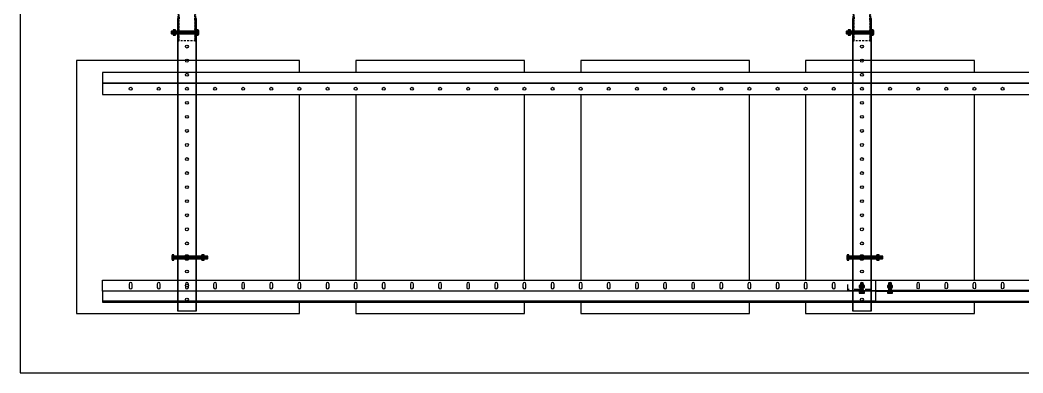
# Model space of a CAD drawing. Header units: millimetres. Extents: x -962357 to -591296, y -223672 to 59420.
# Drawn here: x -745927 to -744144, y -175224 to -174597 of the extents above; entities that cross this region are included whole.
import ezdxf

# ---------------------------------------------------------------- set-up
doc = ezdxf.new("R2010")
doc.units = ezdxf.units.MM
doc.linetypes.add('TA_HL_000.90000', pattern=[5.85, 3.195, -2.655])
doc.linetypes.add('TA_HL_003.00000', pattern=[19.5, 10.65, -8.85])
for name, color, linetype in [('000 - H A T C H', 8, 'Continuous'), ('000 - WIPEOUT', 250, 'Continuous'), ('001 - ASCESSORIES', 251, 'Continuous'), ('A11_ALU.SOLID SHEET', 2, 'Continuous')]:
    doc.layers.add(name, color=color, linetype=linetype)
pattern_1 = [(110, (-0.5, 0), (-0.939693, -0.34202), []), (110, (-0.2012, 0.6409), (-0.939693, -0.34202), [1.25, -0.25, 0, -0.25])]
pattern_2 = [(135, (45431.8018, -77824.1695), (-1.325825215, -1.325825215), []), (135, (45431.8018, -77823.2856), (-1.325825215, -1.325825215), [])]

# ---------------------------------------------------------------- blocks, each defined once
blk = doc.blocks.new('*U4864')
at = {"color": 3}
for points in [[(-225, 8950), (225, 8950), (225, 8650), (-225, 8650)], [(-225, 8550), (225, 8550), (225, 8250), (-225, 8250)], [(-225, 8150), (225, 8150), (225, 7850), (-225, 7850)]]:
    blk.add_wipeout(points, dxfattribs=at).dxf.layer = '000 - WIPEOUT'
at = {"layer": 'A11_ALU.SOLID SHEET', "color": 0, "linetype": 'ByBlock'}
for points in [[(-225, 8650), (225, 8650), (225, 8950), (-225, 8950)], [(-225, 8250), (225, 8250), (225, 8550), (-225, 8550)], [(-225, 7850), (225, 7850), (225, 8150), (-225, 8150)]]:
    blk.add_lwpolyline(points, close=True, dxfattribs=at)
blk = doc.blocks.new('*U4865')
at = {"layer": 'Defpoints'}
blk.add_point((0, 0), dxfattribs=at)
blk.add_wipeout([(225, 250), (225, 646.5), (-225, 646.5), (-225, 250)]).dxf.layer = '000 - WIPEOUT'
at = {"layer": 'A11_ALU.SOLID SHEET', "color": 0}
blk.add_lwpolyline([(225, 250), (225, 646.5), (-225, 646.5), (-225, 250)], close=True, dxfattribs=at)
at = {"layer": 'Defpoints'}
blk.add_point((0, 400), dxfattribs=at)
blk = doc.blocks.new('*U4922')
at = {"linetype": 'ByBlock'}
blk.add_wipeout([(7200, -39), (9600, -39), (9600, 0), (7200, 0)], dxfattribs=at).dxf.layer = '000 - WIPEOUT'
at = {"layer": '001 - ASCESSORIES', "color": 1, "linetype": 'ByBlock'}
blk.add_lwpolyline([(9600, 0), (7200, 0), (7200, -20), (9600, -20)], close=True, dxfattribs=at)
at = {"layer": '001 - ASCESSORIES', "linetype": 'ByBlock'}
blk.add_lwpolyline([(9600, -20), (7200, -20), (7200, -39), (9600, -39)], close=True, dxfattribs=at)
for centre in [(8000, -10), (8050, -10), (8100, -10), (8150, -10), (8200, -10), (8250, -10), (8300, -10), (8350, -10), (8400, -10), (8450, -10), (8500, -10), (8550, -10), (8600, -10), (8650, -10), (8700, -10), (8750, -10), (8800, -10), (8850, -10), (8900, -10), (8950, -10), (9000, -10), (9050, -10), (9100, -10), (9150, -10), (9200, -10), (9250, -10), (9300, -10), (9350, -10), (9400, -10), (9450, -10), (9500, -10), (9550, -10)]:
    blk.add_circle(centre, 2.6, dxfattribs=at)
blk = doc.blocks.new('000 - ASSCESSORIES_FAMELINE_GALV._SPICE-FOR_HR-02A_TOP_VIEW')
at = {"layer": '001 - ASCESSORIES', "color": 0, "linetype": 'ByBlock'}
blk.add_lwpolyline([(-50, 0), (50, 0), (50, 18.8), (-50, 18.8)], close=True, dxfattribs=at)
at = {"layer": '001 - ASCESSORIES', "linetype": 'ByBlock'}
blk.add_lwpolyline([(-50, 2), (50, 2), (50, 0), (-50, 0)], close=True, dxfattribs=at)
at = {"layer": '001 - ASCESSORIES', "color": 1}
for points in [[(-32.6, 2), (-17.4, 2), (-17.4, 0), (-32.6, 0)], [(22.4, 2), (27.6, 2), (27.6, 0), (22.4, 0)]]:
    blk.add_lwpolyline(points, close=True, dxfattribs=at)
blk = doc.blocks.new('*U4662')
at = {"color": 1}
for p, q in [((-3.5, 4.5), (3.5, 4.5)), ((-3.5, 0), (3.5, 0))]:
    blk.add_line(p, q, dxfattribs=at)
at = {"color": 0}
for points in [[(-2.3, 4.2, 0.249893), (-4.6, 4.2), (-4.6, 0.3, 0.249893), (-2.3, 0.3)], [(2.3, 4.2, 0.062422), (0, 4.5, 0.062422), (-2.3, 4.2), (-2.3, 0.3, 0.061692), (0, 0, 0.061692), (2.3, 0.3)], [(4.6, 4.2, 0.249893), (2.3, 4.2), (2.3, 0.3, 0.249893), (4.6, 0.3)]]:
    blk.add_lwpolyline(points, format="xyb", close=True, dxfattribs=at)
blk = doc.blocks.new('*U4707')
at = {"layer": '000 - H A T C H'}
h = blk.add_hatch(color=250, dxfattribs=at)
h.dxf.hatch_style = 1
edge = h.paths.add_edge_path()
edge.add_line((0.3, 4.6), (4.2, 4.6))
edge.add_arc((2, 3.5), 2.45, 0, 28.0609, ccw=False)
edge.add_line((4.5, 3.5), (4.5, 0))
edge.add_arc((-4.9, 0), 9.36, -0.0239, 0.0239, ccw=False)
edge.add_line((4.5, 0), (4.5, 0))
edge.add_arc((-4.9, 0), 9.36, -0.0239, 0.0239, ccw=False)
edge.add_line((4.5, 0), (4.5, -3.5))
edge.add_arc((2, -3.5), 2.45, -28.0609, 0, ccw=False)
edge.add_line((4.2, -4.6), (0.3, -4.6))
edge.add_arc((2.5, -3.5), 2.45, 180, 208.0609, ccw=False)
edge.add_line((0, -3.5), (0, 3.5))
edge.add_arc((2.5, 3.5), 2.45, 151.9391, 180, ccw=False)
at = {"layer": '001 - ASCESSORIES', "color": 0, "rotation": 270}
blk.add_blockref('*U4662', (0, 0), dxfattribs=at)
blk = doc.blocks.new('*U4682')
at = {"color": 1}
for p, q in [((-3.5, 3.5), (3.5, 3.5)), ((-3.5, 0), (3.5, 0))]:
    blk.add_line(p, q, dxfattribs=at)
at = {"color": 0}
for points in [[(-2.3, 3.2, 0.249855), (-4.6, 3.2), (-4.6, 0.3, 0.249855), (-2.3, 0.3)], [(2.3, 3.2, 0.062432), (0, 3.5, 0.062432), (-2.3, 3.2), (-2.3, 0.3, 0.061701), (0, 0, 0.061701), (2.3, 0.3)], [(4.6, 3.2, 0.249855), (2.3, 3.2), (2.3, 0.3, 0.249855), (4.6, 0.3)]]:
    blk.add_lwpolyline(points, format="xyb", close=True, dxfattribs=at)
blk = doc.blocks.new('*U4688')
at = {"layer": '000 - H A T C H'}
h = blk.add_hatch(dxfattribs=at)
h.set_pattern_fill('ANSI35', color=8, scale=4, angle=65)
h.set_pattern_definition(pattern_1)
h.paths.add_polyline_path([(0, -2.5), (14.5, -2.5), (14.5, 2.5), (0, 2.5)])
at = {"color": 8}
blk.add_line((14.5, -2.5), (14.5, 2.5), dxfattribs=at)
at = {"color": 1}
blk.add_lwpolyline([(14.5, 2.5), (0, 2.5), (0, -2.5), (14.5, -2.5), (15, -2), (15, 2)], close=True, dxfattribs=at)
blk = doc.blocks.new('*U4699')
at = {"layer": '000 - H A T C H'}
h = blk.add_hatch(color=250, dxfattribs=at)
h.dxf.hatch_style = 1
edge = h.paths.add_edge_path()
edge.add_line((-0.3, -4.6), (-3.2, -4.6))
edge.add_arc((-1, -3.5), 2.45, 180, 208.0569, ccw=False)
edge.add_line((-3.5, -3.5), (-3.5, 0))
edge.add_arc((5.9, 0), 9.36, 179.9761, 180.0239, ccw=False)
edge.add_line((-3.5, 0), (-3.5, 0))
edge.add_arc((5.9, 0), 9.36, 179.9761, 180.0239, ccw=False)
edge.add_line((-3.5, 0), (-3.5, 3.5))
edge.add_arc((-1, 3.5), 2.45, 151.9431, 180, ccw=False)
edge.add_line((-3.2, 4.6), (-0.3, 4.6))
edge.add_arc((-2.5, 3.5), 2.45, 360, 388.0569, ccw=False)
edge.add_line((0, 3.5), (0, -3.5))
edge.add_arc((-2.5, -3.5), 2.45, 331.9431, 360, ccw=False)
blk.add_blockref('*U4688', (0, 0))
at = {"layer": '001 - ASCESSORIES', "rotation": 90}
blk.add_blockref('*U4682', (0, 0), dxfattribs=at)
blk = doc.blocks.new('000 - ASSCESSORIES_FAMELINE_GALV.BRACKET_FITTING_Z-PROFILE_HR-02AA_TOP_VIEW')
blk.add_wipeout([(-1200, 39), (1200, 39), (1200, 0), (-1200, 0)]).dxf.layer = '000 - WIPEOUT'
at = {"layer": '001 - ASCESSORIES', "linetype": 'Continuous'}
for p, q in [((-1200, 39), (1200, 39)), ((-1200, 0), (1200, 0))]:
    blk.add_line(p, q, dxfattribs=at)
at = {"layer": '001 - ASCESSORIES', "color": 1, "linetype": 'ByBlock'}
for p, q in [((-1127.6, 20.2), (-1127.6, 19)), ((-1077.6, 20.2), (-1077.6, 19)), ((-1027.6, 20.2), (-1027.6, 19)), ((-977.6, 20.2), (-977.6, 19))]:
    blk.add_line(p, q, dxfattribs=at)
at = {"layer": '001 - ASCESSORIES', "color": 0, "linetype": 'ByBlock'}
blk.add_lwpolyline([(-1200, 39), (1200, 39), (1200, 19), (-1200, 19)], close=True, dxfattribs=at)
at = {"layer": '001 - ASCESSORIES', "color": 1, "linetype": 'ByBlock'}
for points in [[(-1200, 20.2), (-1177.6, 20.2), (-1177.6, 19), (-1200, 19)], [(-1177.6, 20.2), (-1172.4, 20.2), (-1172.4, 19), (-1177.6, 19)], [(-1127.6, 20.2), (-1172.4, 20.2), (-1172.4, 19), (-1127.6, 19)], [(-1127.6, 20.2), (-1122.4, 20.2), (-1122.4, 19), (-1127.6, 19)], [(-1077.6, 20.2), (-1122.4, 20.2), (-1122.4, 19), (-1077.6, 19)], [(-1077.6, 20.2), (-1072.4, 20.2), (-1072.4, 19), (-1077.6, 19)], [(-1027.6, 20.2), (-1072.4, 20.2), (-1072.4, 19), (-1027.6, 19)], [(-1027.6, 20.2), (-1022.4, 20.2), (-1022.4, 19), (-1027.6, 19)], [(-977.6, 20.2), (-1022.4, 20.2), (-1022.4, 19), (-977.6, 19)], [(-977.6, 20.2), (-972.4, 20.2), (-972.4, 19), (-977.6, 19)], [(-927.6, 20.2), (-972.4, 20.2), (-972.4, 19), (-927.6, 19)]]:
    blk.add_lwpolyline(points, close=True, dxfattribs=at)
at = {"layer": '001 - ASCESSORIES'}
blk.add_lwpolyline([(-1200, 19), (1200, 19), (1200, 0), (-1200, 0)], close=True, dxfattribs=at)
for points in [[(-1172.4, 26), (-1172.4, 32, 1), (-1177.6, 32), (-1177.6, 26, 1)], [(-1122.4, 26), (-1122.4, 32, 1), (-1127.6, 32), (-1127.6, 26, 1)], [(-1072.4, 26), (-1072.4, 32, 1), (-1077.6, 32), (-1077.6, 26, 1)], [(-1022.4, 26), (-1022.4, 32, 1), (-1027.6, 32), (-1027.6, 26, 1)], [(-972.4, 26), (-972.4, 32, 1), (-977.6, 32), (-977.6, 26, 1)]]:
    blk.add_lwpolyline(points, format="xyb", close=True, dxfattribs=at)
at = {"layer": '001 - ASCESSORIES', "color": 2}
blk.add_lwpolyline([(-1200, 1.2), (1200, 1.2), (1200, 0), (-1200, 0)], close=True, dxfattribs=at)
blk = doc.blocks.new('*U4921')
at = {"linetype": 'ByBlock'}
blk.add_wipeout([(9775, 0), (8400, 0), (8400, 39), (9775, 39)], dxfattribs=at).dxf.layer = '001 - ASCESSORIES'
at = {"color": 1, "linetype": 'ByBlock'}
blk.add_lwpolyline([(8400, 20), (9775, 20), (9775, 39), (8400, 39)], close=True, dxfattribs=at)
for points in [[(8427.6, 7), (8427.6, 13, 1), (8422.4, 13), (8422.4, 7, 1)], [(8477.6, 7), (8477.6, 13, 1), (8472.4, 13), (8472.4, 7, 1)], [(8527.6, 7), (8527.6, 13, 1), (8522.4, 13), (8522.4, 7, 1)], [(8577.6, 7), (8577.6, 13, 1), (8572.4, 13), (8572.4, 7, 1)], [(8627.6, 7), (8627.6, 13, 1), (8622.4, 13), (8622.4, 7, 1)], [(8677.6, 7), (8677.6, 13, 1), (8672.4, 13), (8672.4, 7, 1)], [(8727.6, 7), (8727.6, 13, 1), (8722.4, 13), (8722.4, 7, 1)], [(8777.6, 7), (8777.6, 13, 1), (8772.4, 13), (8772.4, 7, 1)], [(8827.6, 7), (8827.6, 13, 1), (8822.4, 13), (8822.4, 7, 1)], [(8877.6, 7), (8877.6, 13, 1), (8872.4, 13), (8872.4, 7, 1)], [(8927.6, 7), (8927.6, 13, 1), (8922.4, 13), (8922.4, 7, 1)], [(8977.6, 7), (8977.6, 13, 1), (8972.4, 13), (8972.4, 7, 1)], [(9027.6, 7), (9027.6, 13, 1), (9022.4, 13), (9022.4, 7, 1)], [(9077.6, 7), (9077.6, 13, 1), (9072.4, 13), (9072.4, 7, 1)], [(9127.6, 7), (9127.6, 13, 1), (9122.4, 13), (9122.4, 7, 1)], [(9177.6, 7), (9177.6, 13, 1), (9172.4, 13), (9172.4, 7, 1)], [(9227.6, 7), (9227.6, 13, 1), (9222.4, 13), (9222.4, 7, 1)], [(9277.6, 7), (9277.6, 13, 1), (9272.4, 13), (9272.4, 7, 1)], [(9327.6, 7), (9327.6, 13, 1), (9322.4, 13), (9322.4, 7, 1)], [(9377.6, 7), (9377.6, 13, 1), (9372.4, 13), (9372.4, 7, 1)], [(9427.6, 7), (9427.6, 13, 1), (9422.4, 13), (9422.4, 7, 1)], [(9477.6, 7), (9477.6, 13, 1), (9472.4, 13), (9472.4, 7, 1)], [(9527.6, 7), (9527.6, 13, 1), (9522.4, 13), (9522.4, 7, 1)], [(9577.6, 7), (9577.6, 13, 1), (9572.4, 13), (9572.4, 7, 1)], [(9627.6, 7), (9627.6, 13, 1), (9622.4, 13), (9622.4, 7, 1)], [(9677.6, 7), (9677.6, 13, 1), (9672.4, 13), (9672.4, 7, 1)], [(9727.6, 7), (9727.6, 13, 1), (9722.4, 13), (9722.4, 7, 1)]]:
    blk.add_lwpolyline(points, format="xyb", close=True, dxfattribs=at)
at = {"layer": '001 - ASCESSORIES'}
blk.add_lwpolyline([(8400, 37.8), (9775, 37.8), (9775, 39), (8400, 39)], close=True, dxfattribs=at)
at = {"layer": '001 - ASCESSORIES', "color": 1, "linetype": 'ByBlock'}
blk.add_lwpolyline([(9775, 0), (8400, 0), (8400, 20), (9775, 20)], close=True, dxfattribs=at)
at = {"layer": '001 - ASCESSORIES', "linetype": 'TA_HL_003.00000', "xscale": -1, "rotation": 180}
blk.add_blockref('000 - ASSCESSORIES_FAMELINE_GALV._SPICE-FOR_HR-02A_TOP_VIEW', (8400, 18.8), dxfattribs=at)
at = {"layer": '001 - ASCESSORIES', "rotation": 270}
for name, p in [('*U4699', (8425, 20)), ('*U4707', (8425, 13.6))]:
    blk.add_blockref(name, p, dxfattribs=at)
at = {"layer": '001 - ASCESSORIES', "linetype": 'ByBlock', "rotation": 180}
blk.add_blockref('000 - ASSCESSORIES_FAMELINE_GALV.BRACKET_FITTING_Z-PROFILE_HR-02AA_TOP_VIEW', (7200, 39), dxfattribs=at)
at = {"layer": '001 - ASCESSORIES', "rotation": 270}
for name, p in [('*U4699', (8375, 20)), ('*U4707', (8375, 13.6))]:
    blk.add_blockref(name, p, dxfattribs=at)
blk = doc.blocks.new('000 - ASSCESSORIES_FAMELINE_GALV._SPICE-FOR_CC-01_TOP_VIEW')
blk.add_wipeout([(-40, 15.5), (40, 15.5), (40, -15.5), (-40, -15.5)]).dxf.layer = '000 - WIPEOUT'
at = {"layer": '000 - H A T C H'}
h = blk.add_hatch(dxfattribs=at)
h.set_pattern_fill('ANSI32', color=8, scale=5, angle=90)
h.set_pattern_definition(pattern_2)
h.paths.add_polyline_path([(-27.5, 14), (-27.5, 15.5), (-40, 15.5), (-40, 14)])
h.paths.add_polyline_path([(-2.5, 14), (-2.5, 15.5), (-22.5, 15.5), (-22.5, 14)])
h.paths.add_polyline_path([(27.5, 15.5), (27.5, 14), (40, 14), (40, 15.5)])
h.paths.add_polyline_path([(22.5, 14), (22.5, 15.5), (2.5, 15.5), (2.5, 14)])
h = blk.add_hatch(dxfattribs=at)
h.set_pattern_fill('ANSI32', color=8, scale=5, angle=90)
h.set_pattern_definition(pattern_2)
h.paths.add_polyline_path([(-27.5, -15.5), (-27.5, -14), (-40, -14), (-40, -15.5)])
h.paths.add_polyline_path([(-2.5, -15.5), (-2.5, -14), (-22.5, -14), (-22.5, -15.5)])
h.paths.add_polyline_path([(27.5, -14), (27.5, -15.5), (40, -15.5), (40, -14)])
h.paths.add_polyline_path([(22.5, -15.5), (22.5, -14), (2.5, -14), (2.5, -15.5)])
at = {"layer": '001 - ASCESSORIES', "color": 0, "linetype": 'ByBlock'}
for points in [[(-40, 15.5), (40, 15.5), (40, -15.5), (-40, -15.5)], [(-27.5, 14), (-27.5, 15.5), (-40, 15.5), (-40, 14)], [(-27.5, 15.5), (-22.5, 15.5), (-22.5, 14), (-27.5, 14)], [(-2.5, 14), (-2.5, 15.5), (-22.5, 15.5), (-22.5, 14)], [(-2.5, 15.5), (2.5, 15.5), (2.5, 14), (-2.5, 14)], [(22.5, 14), (22.5, 15.5), (2.5, 15.5), (2.5, 14)], [(22.5, 15.5), (27.5, 15.5), (27.5, 14), (22.5, 14)], [(27.5, 15.5), (27.5, 14), (40, 14), (40, 15.5)], [(-27.5, -15.5), (-27.5, -14), (-40, -14), (-40, -15.5)], [(-27.5, -14), (-22.5, -14), (-22.5, -15.5), (-27.5, -15.5)], [(-2.5, -15.5), (-2.5, -14), (-22.5, -14), (-22.5, -15.5)], [(-2.5, -14), (2.5, -14), (2.5, -15.5), (-2.5, -15.5)], [(2.5, -14), (22.5, -14), (22.5, -15.5), (2.5, -15.5)], [(22.5, -14), (27.5, -14), (27.5, -15.5), (22.5, -15.5)], [(27.5, -14), (40, -14), (40, -15.5), (27.5, -15.5)]]:
    blk.add_lwpolyline(points, close=True, dxfattribs=at)
blk = doc.blocks.new('*U4733')
at = {"layer": '001 - ASCESSORIES', "color": 0, "linetype": 'ByBlock', "rotation": 90}
blk.add_blockref('000 - ASSCESSORIES_FAMELINE_GALV._SPICE-FOR_CC-01_TOP_VIEW', (0, 0), dxfattribs=at)
blk = doc.blocks.new('*U4693')
at = {"layer": '000 - H A T C H'}
h = blk.add_hatch(dxfattribs=at)
h.set_pattern_fill('ANSI35', color=8, scale=4, angle=65)
h.set_pattern_definition(pattern_1)
h.paths.add_polyline_path([(0, -2.5), (44.5, -2.5), (44.5, 2.5), (0, 2.5)])
at = {"color": 8}
blk.add_line((44.5, -2.5), (44.5, 2.5), dxfattribs=at)
at = {"color": 1}
blk.add_lwpolyline([(44.5, 2.5), (0, 2.5), (0, -2.5), (44.5, -2.5), (45, -2), (45, 2)], close=True, dxfattribs=at)
blk = doc.blocks.new('*U4734')
at = {"layer": '000 - H A T C H'}
h = blk.add_hatch(color=250, dxfattribs=at)
h.dxf.hatch_style = 1
edge = h.paths.add_edge_path()
edge.add_line((-0.3, -4.6), (-3.2, -4.6))
edge.add_arc((-1, -3.5), 2.45, 180, 208.0569, ccw=False)
edge.add_line((-3.5, -3.5), (-3.5, 0))
edge.add_arc((5.9, 0), 9.36, 179.9761, 180.0239, ccw=False)
edge.add_line((-3.5, 0), (-3.5, 0))
edge.add_arc((5.9, 0), 9.36, 179.9761, 180.0239, ccw=False)
edge.add_line((-3.5, 0), (-3.5, 3.5))
edge.add_arc((-1, 3.5), 2.45, 151.9431, 180, ccw=False)
edge.add_line((-3.2, 4.6), (-0.3, 4.6))
edge.add_arc((-2.5, 3.5), 2.45, 360, 388.0569, ccw=False)
edge.add_line((0, 3.5), (0, -3.5))
edge.add_arc((-2.5, -3.5), 2.45, 331.9431, 360, ccw=False)
blk.add_blockref('*U4693', (0, 0))
at = {"layer": '001 - ASCESSORIES', "rotation": 90}
blk.add_blockref('*U4682', (0, 0), dxfattribs=at)
blk = doc.blocks.new('*U4735')
at = {"layer": '001 - ASCESSORIES', "rotation": 270}
for name, p in [('*U4734', (0, 0)), ('*U4707', (0, -37.2))]:
    blk.add_blockref(name, p, dxfattribs=at)
blk = doc.blocks.new('*U4907')
at = {"layer": '001 - ASCESSORIES'}
blk.add_lwpolyline([(2020, 17), (1500, 17), (1500, -17), (2020, -17)], close=True, dxfattribs=at)
at = {"layer": '001 - ASCESSORIES', "color": 0}
blk.add_lwpolyline([(2020, 16.2), (1500, 16.2), (1500, -16.2), (2020, -16.2)], close=True, dxfattribs=at)
at = {"layer": '001 - ASCESSORIES'}
for centre in [(1525, 0), (1575, 0), (1600, 0), (1625, 0), (1650, 0), (1675, 0), (1700, 0), (1725, 0), (1750, 0), (1775, 0), (1800, 0), (1825, 0), (1850, 0), (1875, 0), (1900, 0), (1925, 0), (1950, 0), (1975, 0), (2000, 0)]:
    blk.add_circle(centre, 2.6, dxfattribs=at)
at = {"layer": '001 - ASCESSORIES', "linetype": 'TA_HL_000.90000', "rotation": 90}
blk.add_blockref('*U4733', (1500, 0), dxfattribs=at)
at = {"layer": '001 - ASCESSORIES'}
blk.add_circle((1550, 0), 2.6, dxfattribs=at)
blk.add_blockref('*U4735', (1525, 17))
blk = doc.blocks.new('*U4663')
at = {"layer": '001 - ASCESSORIES', "color": 0}
blk.add_lwpolyline([(4.6, 0), (2.3, 4), (-2.3, 4), (-4.6, 0), (-2.3, -4), (2.3, -4)], close=True, dxfattribs=at)
at = {"layer": '001 - ASCESSORIES', "color": 8}
blk.add_circle((0, 0), 3.85, dxfattribs=at)
at = {"layer": '001 - ASCESSORIES', "color": 0}
blk.add_circle((0, 0), 2.6, dxfattribs=at)
blk = doc.blocks.new('*U4664')
at = {"layer": '000 - H A T C H'}
h = blk.add_hatch(color=250, dxfattribs=at)
h.dxf.hatch_style = 1
h.paths.add_polyline_path([(4, -2.3), (4, 2.3), (0, 4.6), (-4, 2.3), (-4, -2.3), (0, -4.6)])
h.paths.add_polyline_path([(0, -2.6, -1), (0, 2.6, -1)], flags=16)
at = {"layer": '001 - ASCESSORIES', "color": 0, "rotation": 270}
blk.add_blockref('*U4663', (0, 0), dxfattribs=at)
blk = doc.blocks.new('*U4696')
at = {"layer": '000 - H A T C H'}
h = blk.add_hatch(dxfattribs=at)
h.set_pattern_fill('ANSI35', color=8, scale=4, angle=65)
h.set_pattern_definition(pattern_1)
h.paths.add_polyline_path([(0, -2.5), (59.5, -2.5), (59.5, 2.5), (0, 2.5)])
at = {"color": 8}
blk.add_line((59.5, -2.5), (59.5, 2.5), dxfattribs=at)
at = {"color": 1}
blk.add_lwpolyline([(59.5, 2.5), (0, 2.5), (0, -2.5), (59.5, -2.5), (60, -2), (60, 2)], close=True, dxfattribs=at)
blk = doc.blocks.new('*U4748')
at = {"layer": '000 - H A T C H'}
h = blk.add_hatch(color=250, dxfattribs=at)
h.dxf.hatch_style = 1
edge = h.paths.add_edge_path()
edge.add_line((-0.3, -4.6), (-3.2, -4.6))
edge.add_arc((-1, -3.5), 2.45, 180, 208.0569, ccw=False)
edge.add_line((-3.5, -3.5), (-3.5, 0))
edge.add_arc((5.9, 0), 9.36, 179.9761, 180.0239, ccw=False)
edge.add_line((-3.5, 0), (-3.5, 0))
edge.add_arc((5.9, 0), 9.36, 179.9761, 180.0239, ccw=False)
edge.add_line((-3.5, 0), (-3.5, 3.5))
edge.add_arc((-1, 3.5), 2.45, 151.9431, 180, ccw=False)
edge.add_line((-3.2, 4.6), (-0.3, 4.6))
edge.add_arc((-2.5, 3.5), 2.45, 360, 388.0569, ccw=False)
edge.add_line((0, 3.5), (0, -3.5))
edge.add_arc((-2.5, -3.5), 2.45, 331.9431, 360, ccw=False)
blk.add_blockref('*U4696', (0, 0))
at = {"layer": '001 - ASCESSORIES', "rotation": 90}
blk.add_blockref('*U4682', (0, 0), dxfattribs=at)
blk = doc.blocks.new('*U4821')
at = {"layer": '001 - ASCESSORIES'}
blk.add_blockref('*U4748', (-23, 0), dxfattribs=at)
at = {"layer": '001 - ASCESSORIES', "color": 2}
for rotation in [90, 90, 270, 270]:
    blk.add_blockref('*U4664', (0, 0), dxfattribs=dict(at, rotation=rotation))
at = {"layer": '001 - ASCESSORIES', "color": 1}
blk.add_blockref('*U4707', (26.2, 0), dxfattribs=at)
blk = doc.blocks.new('*U4956')
blk.add_lwpolyline([(-1246.6, 550), (17930.3, 550), (17930.3, 4315), (-1246.6, 4315)], close=True)
at = {"layer": 'A11_ALU.SOLID SHEET', "color": 0, "linetype": 'ByBlock', "rotation": 90}
blk.add_blockref('*U4864', (8300, 880.5), dxfattribs=at)
blk.add_blockref('*U4865', (-500, 880.5), dxfattribs=at)
at = {"layer": '001 - ASCESSORIES', "linetype": 'ByBlock', "rotation": 180}
for name, p in [('*U4922', (8500, 1045.5)), ('*U4921', (8675, 715.2))]:
    blk.add_blockref(name, p, dxfattribs=at)
at = {"layer": '001 - ASCESSORIES', "linetype": 'ByBlock', "rotation": 270}
for p in [(-950, 2680.5), (250, 2680.5)]:
    blk.add_blockref('*U4907', p, dxfattribs=at)
at = {"layer": '001 - ASCESSORIES', "linetype": 'ByBlock'}
for p in [(-950, 755.5), (250, 755.5)]:
    blk.add_blockref('*U4821', p, dxfattribs=at)
blk = doc.blocks.new('*U702')
at = {"color": 3}
for points in [[(-225, 8950), (225, 8950), (225, 8650), (-225, 8650)], [(-225, 8550), (225, 8550), (225, 8250), (-225, 8250)], [(-225, 8150), (225, 8150), (225, 7850), (-225, 7850)]]:
    blk.add_wipeout(points, dxfattribs=at).dxf.layer = '000 - WIPEOUT'
at = {"layer": 'A11_ALU.SOLID SHEET', "color": 0, "linetype": 'ByBlock'}
for points in [[(-225, 8650), (225, 8650), (225, 8950), (-225, 8950)], [(-225, 8250), (225, 8250), (225, 8550), (-225, 8550)], [(-225, 7850), (225, 7850), (225, 8150), (-225, 8150)]]:
    blk.add_lwpolyline(points, close=True, dxfattribs=at)
blk = doc.blocks.new('*U478')
at = {"layer": 'Defpoints'}
blk.add_point((0, 0), dxfattribs=at)
blk.add_wipeout([(225, 250), (225, 646.5), (-225, 646.5), (-225, 250)]).dxf.layer = '000 - WIPEOUT'
at = {"layer": 'A11_ALU.SOLID SHEET', "color": 0}
blk.add_lwpolyline([(225, 250), (225, 646.5), (-225, 646.5), (-225, 250)], close=True, dxfattribs=at)
at = {"layer": 'Defpoints'}
blk.add_point((0, 400), dxfattribs=at)
blk = doc.blocks.new('*U536')
at = {"linetype": 'ByBlock'}
blk.add_wipeout([(7200, -39), (9600, -39), (9600, 0), (7200, 0)], dxfattribs=at).dxf.layer = '000 - WIPEOUT'
at = {"layer": '001 - ASCESSORIES', "color": 1, "linetype": 'ByBlock'}
blk.add_lwpolyline([(9600, 0), (7200, 0), (7200, -20), (9600, -20)], close=True, dxfattribs=at)
at = {"layer": '001 - ASCESSORIES', "linetype": 'ByBlock'}
blk.add_lwpolyline([(9600, -20), (7200, -20), (7200, -39), (9600, -39)], close=True, dxfattribs=at)
for centre in [(8000, -10), (8050, -10), (8100, -10), (8150, -10), (8200, -10), (8250, -10), (8300, -10), (8350, -10), (8400, -10), (8450, -10), (8500, -10), (8550, -10), (8600, -10), (8650, -10), (8700, -10), (8750, -10), (8800, -10), (8850, -10), (8900, -10), (8950, -10), (9000, -10), (9050, -10), (9100, -10), (9150, -10), (9200, -10), (9250, -10), (9300, -10), (9350, -10), (9400, -10), (9450, -10), (9500, -10), (9550, -10)]:
    blk.add_circle(centre, 2.6, dxfattribs=at)
blk = doc.blocks.new('*U349')
at = {"color": 1}
for p, q in [((-3.5, 4.5), (3.5, 4.5)), ((-3.5, 0), (3.5, 0))]:
    blk.add_line(p, q, dxfattribs=at)
at = {"color": 0}
for points in [[(-2.3, 4.2, 0.249893), (-4.6, 4.2), (-4.6, 0.3, 0.249893), (-2.3, 0.3)], [(2.3, 4.2, 0.062422), (0, 4.5, 0.062422), (-2.3, 4.2), (-2.3, 0.3, 0.061692), (0, 0, 0.061692), (2.3, 0.3)], [(4.6, 4.2, 0.249893), (2.3, 4.2), (2.3, 0.3, 0.249893), (4.6, 0.3)]]:
    blk.add_lwpolyline(points, format="xyb", close=True, dxfattribs=at)
blk = doc.blocks.new('*U667')
at = {"layer": '000 - H A T C H'}
h = blk.add_hatch(color=250, dxfattribs=at)
h.dxf.hatch_style = 1
edge = h.paths.add_edge_path()
edge.add_line((0.3, 4.6), (4.2, 4.6))
edge.add_arc((2, 3.5), 2.45, 0, 28.0609, ccw=False)
edge.add_line((4.5, 3.5), (4.5, 0))
edge.add_arc((-4.9, 0), 9.36, -0.0239, 0.0239, ccw=False)
edge.add_line((4.5, 0), (4.5, 0))
edge.add_arc((-4.9, 0), 9.36, -0.0239, 0.0239, ccw=False)
edge.add_line((4.5, 0), (4.5, -3.5))
edge.add_arc((2, -3.5), 2.45, -28.0609, 0, ccw=False)
edge.add_line((4.2, -4.6), (0.3, -4.6))
edge.add_arc((2.5, -3.5), 2.45, 180, 208.0609, ccw=False)
edge.add_line((0, -3.5), (0, 3.5))
edge.add_arc((2.5, 3.5), 2.45, 151.9391, 180, ccw=False)
at = {"layer": '001 - ASCESSORIES', "color": 0, "rotation": 270}
blk.add_blockref('*U349', (0, 0), dxfattribs=at)
blk = doc.blocks.new('*U351')
at = {"color": 1}
for p, q in [((-3.5, 3.5), (3.5, 3.5)), ((-3.5, 0), (3.5, 0))]:
    blk.add_line(p, q, dxfattribs=at)
at = {"color": 0}
for points in [[(-2.3, 3.2, 0.249855), (-4.6, 3.2), (-4.6, 0.3, 0.249855), (-2.3, 0.3)], [(2.3, 3.2, 0.062432), (0, 3.5, 0.062432), (-2.3, 3.2), (-2.3, 0.3, 0.061701), (0, 0, 0.061701), (2.3, 0.3)], [(4.6, 3.2, 0.249855), (2.3, 3.2), (2.3, 0.3, 0.249855), (4.6, 0.3)]]:
    blk.add_lwpolyline(points, format="xyb", close=True, dxfattribs=at)
blk = doc.blocks.new('*U357')
at = {"layer": '000 - H A T C H'}
h = blk.add_hatch(dxfattribs=at)
h.set_pattern_fill('ANSI35', color=8, scale=4, angle=65)
h.set_pattern_definition(pattern_1)
h.paths.add_polyline_path([(0, -2.5), (14.5, -2.5), (14.5, 2.5), (0, 2.5)])
at = {"color": 8}
blk.add_line((14.5, -2.5), (14.5, 2.5), dxfattribs=at)
at = {"color": 1}
blk.add_lwpolyline([(14.5, 2.5), (0, 2.5), (0, -2.5), (14.5, -2.5), (15, -2), (15, 2)], close=True, dxfattribs=at)
blk = doc.blocks.new('*U666')
at = {"layer": '000 - H A T C H'}
h = blk.add_hatch(color=250, dxfattribs=at)
h.dxf.hatch_style = 1
edge = h.paths.add_edge_path()
edge.add_line((-0.3, -4.6), (-3.2, -4.6))
edge.add_arc((-1, -3.5), 2.45, 180, 208.0569, ccw=False)
edge.add_line((-3.5, -3.5), (-3.5, 0))
edge.add_arc((5.9, 0), 9.36, 179.9761, 180.0239, ccw=False)
edge.add_line((-3.5, 0), (-3.5, 0))
edge.add_arc((5.9, 0), 9.36, 179.9761, 180.0239, ccw=False)
edge.add_line((-3.5, 0), (-3.5, 3.5))
edge.add_arc((-1, 3.5), 2.45, 151.9431, 180, ccw=False)
edge.add_line((-3.2, 4.6), (-0.3, 4.6))
edge.add_arc((-2.5, 3.5), 2.45, 360, 388.0569, ccw=False)
edge.add_line((0, 3.5), (0, -3.5))
edge.add_arc((-2.5, -3.5), 2.45, 331.9431, 360, ccw=False)
blk.add_blockref('*U357', (0, 0))
at = {"layer": '001 - ASCESSORIES', "rotation": 90}
blk.add_blockref('*U351', (0, 0), dxfattribs=at)
blk = doc.blocks.new('*U535')
at = {"linetype": 'ByBlock'}
blk.add_wipeout([(9775, 0), (8400, 0), (8400, 39), (9775, 39)], dxfattribs=at).dxf.layer = '001 - ASCESSORIES'
at = {"color": 1, "linetype": 'ByBlock'}
blk.add_lwpolyline([(8400, 20), (9775, 20), (9775, 39), (8400, 39)], close=True, dxfattribs=at)
for points in [[(8427.6, 7), (8427.6, 13, 1), (8422.4, 13), (8422.4, 7, 1)], [(8477.6, 7), (8477.6, 13, 1), (8472.4, 13), (8472.4, 7, 1)], [(8527.6, 7), (8527.6, 13, 1), (8522.4, 13), (8522.4, 7, 1)], [(8577.6, 7), (8577.6, 13, 1), (8572.4, 13), (8572.4, 7, 1)], [(8627.6, 7), (8627.6, 13, 1), (8622.4, 13), (8622.4, 7, 1)], [(8677.6, 7), (8677.6, 13, 1), (8672.4, 13), (8672.4, 7, 1)], [(8727.6, 7), (8727.6, 13, 1), (8722.4, 13), (8722.4, 7, 1)], [(8777.6, 7), (8777.6, 13, 1), (8772.4, 13), (8772.4, 7, 1)], [(8827.6, 7), (8827.6, 13, 1), (8822.4, 13), (8822.4, 7, 1)], [(8877.6, 7), (8877.6, 13, 1), (8872.4, 13), (8872.4, 7, 1)], [(8927.6, 7), (8927.6, 13, 1), (8922.4, 13), (8922.4, 7, 1)], [(8977.6, 7), (8977.6, 13, 1), (8972.4, 13), (8972.4, 7, 1)], [(9027.6, 7), (9027.6, 13, 1), (9022.4, 13), (9022.4, 7, 1)], [(9077.6, 7), (9077.6, 13, 1), (9072.4, 13), (9072.4, 7, 1)], [(9127.6, 7), (9127.6, 13, 1), (9122.4, 13), (9122.4, 7, 1)], [(9177.6, 7), (9177.6, 13, 1), (9172.4, 13), (9172.4, 7, 1)], [(9227.6, 7), (9227.6, 13, 1), (9222.4, 13), (9222.4, 7, 1)], [(9277.6, 7), (9277.6, 13, 1), (9272.4, 13), (9272.4, 7, 1)], [(9327.6, 7), (9327.6, 13, 1), (9322.4, 13), (9322.4, 7, 1)], [(9377.6, 7), (9377.6, 13, 1), (9372.4, 13), (9372.4, 7, 1)], [(9427.6, 7), (9427.6, 13, 1), (9422.4, 13), (9422.4, 7, 1)], [(9477.6, 7), (9477.6, 13, 1), (9472.4, 13), (9472.4, 7, 1)], [(9527.6, 7), (9527.6, 13, 1), (9522.4, 13), (9522.4, 7, 1)], [(9577.6, 7), (9577.6, 13, 1), (9572.4, 13), (9572.4, 7, 1)], [(9627.6, 7), (9627.6, 13, 1), (9622.4, 13), (9622.4, 7, 1)], [(9677.6, 7), (9677.6, 13, 1), (9672.4, 13), (9672.4, 7, 1)], [(9727.6, 7), (9727.6, 13, 1), (9722.4, 13), (9722.4, 7, 1)]]:
    blk.add_lwpolyline(points, format="xyb", close=True, dxfattribs=at)
at = {"layer": '001 - ASCESSORIES'}
blk.add_lwpolyline([(8400, 37.8), (9775, 37.8), (9775, 39), (8400, 39)], close=True, dxfattribs=at)
at = {"layer": '001 - ASCESSORIES', "color": 1, "linetype": 'ByBlock'}
blk.add_lwpolyline([(9775, 0), (8400, 0), (8400, 20), (9775, 20)], close=True, dxfattribs=at)
at = {"layer": '001 - ASCESSORIES', "linetype": 'TA_HL_003.00000', "xscale": -1, "rotation": 180}
blk.add_blockref('000 - ASSCESSORIES_FAMELINE_GALV._SPICE-FOR_HR-02A_TOP_VIEW', (8400, 18.8), dxfattribs=at)
at = {"layer": '001 - ASCESSORIES', "rotation": 270}
for name, p in [('*U666', (8425, 20)), ('*U667', (8425, 13.6))]:
    blk.add_blockref(name, p, dxfattribs=at)
at = {"layer": '001 - ASCESSORIES', "linetype": 'ByBlock', "rotation": 180}
blk.add_blockref('000 - ASSCESSORIES_FAMELINE_GALV.BRACKET_FITTING_Z-PROFILE_HR-02AA_TOP_VIEW', (7200, 39), dxfattribs=at)
at = {"layer": '001 - ASCESSORIES', "rotation": 270}
for name, p in [('*U666', (8375, 20)), ('*U667', (8375, 13.6))]:
    blk.add_blockref(name, p, dxfattribs=at)
blk = doc.blocks.new('*U677')
at = {"layer": '001 - ASCESSORIES', "color": 0, "linetype": 'ByBlock', "rotation": 90}
blk.add_blockref('000 - ASSCESSORIES_FAMELINE_GALV._SPICE-FOR_CC-01_TOP_VIEW', (0, 0), dxfattribs=at)
blk = doc.blocks.new('*U362')
at = {"layer": '000 - H A T C H'}
h = blk.add_hatch(dxfattribs=at)
h.set_pattern_fill('ANSI35', color=8, scale=4, angle=65)
h.set_pattern_definition(pattern_1)
h.paths.add_polyline_path([(0, -2.5), (44.5, -2.5), (44.5, 2.5), (0, 2.5)])
at = {"color": 8}
blk.add_line((44.5, -2.5), (44.5, 2.5), dxfattribs=at)
at = {"color": 1}
blk.add_lwpolyline([(44.5, 2.5), (0, 2.5), (0, -2.5), (44.5, -2.5), (45, -2), (45, 2)], close=True, dxfattribs=at)
blk = doc.blocks.new('*U675')
at = {"layer": '000 - H A T C H'}
h = blk.add_hatch(color=250, dxfattribs=at)
h.dxf.hatch_style = 1
edge = h.paths.add_edge_path()
edge.add_line((-0.3, -4.6), (-3.2, -4.6))
edge.add_arc((-1, -3.5), 2.45, 180, 208.0569, ccw=False)
edge.add_line((-3.5, -3.5), (-3.5, 0))
edge.add_arc((5.9, 0), 9.36, 179.9761, 180.0239, ccw=False)
edge.add_line((-3.5, 0), (-3.5, 0))
edge.add_arc((5.9, 0), 9.36, 179.9761, 180.0239, ccw=False)
edge.add_line((-3.5, 0), (-3.5, 3.5))
edge.add_arc((-1, 3.5), 2.45, 151.9431, 180, ccw=False)
edge.add_line((-3.2, 4.6), (-0.3, 4.6))
edge.add_arc((-2.5, 3.5), 2.45, 360, 388.0569, ccw=False)
edge.add_line((0, 3.5), (0, -3.5))
edge.add_arc((-2.5, -3.5), 2.45, 331.9431, 360, ccw=False)
blk.add_blockref('*U362', (0, 0))
at = {"layer": '001 - ASCESSORIES', "rotation": 90}
blk.add_blockref('*U351', (0, 0), dxfattribs=at)
blk = doc.blocks.new('*U678')
at = {"layer": '001 - ASCESSORIES', "rotation": 270}
for name, p in [('*U675', (0, 0)), ('*U667', (0, -37.2))]:
    blk.add_blockref(name, p, dxfattribs=at)
blk = doc.blocks.new('*U521')
at = {"layer": '001 - ASCESSORIES'}
blk.add_lwpolyline([(2020, 17), (1500, 17), (1500, -17), (2020, -17)], close=True, dxfattribs=at)
at = {"layer": '001 - ASCESSORIES', "color": 0}
blk.add_lwpolyline([(2020, 16.2), (1500, 16.2), (1500, -16.2), (2020, -16.2)], close=True, dxfattribs=at)
at = {"layer": '001 - ASCESSORIES'}
for centre in [(1525, 0), (1575, 0), (1600, 0), (1625, 0), (1650, 0), (1675, 0), (1700, 0), (1725, 0), (1750, 0), (1775, 0), (1800, 0), (1825, 0), (1850, 0), (1875, 0), (1900, 0), (1925, 0), (1950, 0), (1975, 0), (2000, 0)]:
    blk.add_circle(centre, 2.6, dxfattribs=at)
at = {"layer": '001 - ASCESSORIES', "linetype": 'TA_HL_000.90000', "rotation": 90}
blk.add_blockref('*U677', (1500, 0), dxfattribs=at)
at = {"layer": '001 - ASCESSORIES'}
blk.add_circle((1550, 0), 2.6, dxfattribs=at)
blk.add_blockref('*U678', (1525, 17))
blk = doc.blocks.new('*U350')
at = {"layer": '001 - ASCESSORIES', "color": 0}
blk.add_lwpolyline([(4.6, 0), (2.3, 4), (-2.3, 4), (-4.6, 0), (-2.3, -4), (2.3, -4)], close=True, dxfattribs=at)
at = {"layer": '001 - ASCESSORIES', "color": 8}
blk.add_circle((0, 0), 3.85, dxfattribs=at)
at = {"layer": '001 - ASCESSORIES', "color": 0}
blk.add_circle((0, 0), 2.6, dxfattribs=at)
blk = doc.blocks.new('*U671')
at = {"layer": '000 - H A T C H'}
h = blk.add_hatch(color=250, dxfattribs=at)
h.dxf.hatch_style = 1
h.paths.add_polyline_path([(4, -2.3), (4, 2.3), (0, 4.6), (-4, 2.3), (-4, -2.3), (0, -4.6)])
h.paths.add_polyline_path([(0, -2.6, -1), (0, 2.6, -1)], flags=16)
at = {"layer": '001 - ASCESSORIES', "color": 0, "rotation": 270}
blk.add_blockref('*U350', (0, 0), dxfattribs=at)
blk = doc.blocks.new('*U365')
at = {"layer": '000 - H A T C H'}
h = blk.add_hatch(dxfattribs=at)
h.set_pattern_fill('ANSI35', color=8, scale=4, angle=65)
h.set_pattern_definition(pattern_1)
h.paths.add_polyline_path([(0, -2.5), (59.5, -2.5), (59.5, 2.5), (0, 2.5)])
at = {"color": 8}
blk.add_line((59.5, -2.5), (59.5, 2.5), dxfattribs=at)
at = {"color": 1}
blk.add_lwpolyline([(59.5, 2.5), (0, 2.5), (0, -2.5), (59.5, -2.5), (60, -2), (60, 2)], close=True, dxfattribs=at)
blk = doc.blocks.new('*U583')
at = {"layer": '000 - H A T C H'}
h = blk.add_hatch(color=250, dxfattribs=at)
h.dxf.hatch_style = 1
edge = h.paths.add_edge_path()
edge.add_line((-0.3, -4.6), (-3.2, -4.6))
edge.add_arc((-1, -3.5), 2.45, 180, 208.0569, ccw=False)
edge.add_line((-3.5, -3.5), (-3.5, 0))
edge.add_arc((5.9, 0), 9.36, 179.9761, 180.0239, ccw=False)
edge.add_line((-3.5, 0), (-3.5, 0))
edge.add_arc((5.9, 0), 9.36, 179.9761, 180.0239, ccw=False)
edge.add_line((-3.5, 0), (-3.5, 3.5))
edge.add_arc((-1, 3.5), 2.45, 151.9431, 180, ccw=False)
edge.add_line((-3.2, 4.6), (-0.3, 4.6))
edge.add_arc((-2.5, 3.5), 2.45, 360, 388.0569, ccw=False)
edge.add_line((0, 3.5), (0, -3.5))
edge.add_arc((-2.5, -3.5), 2.45, 331.9431, 360, ccw=False)
blk.add_blockref('*U365', (0, 0))
at = {"layer": '001 - ASCESSORIES', "rotation": 90}
blk.add_blockref('*U351', (0, 0), dxfattribs=at)
blk = doc.blocks.new('*U686')
at = {"layer": '001 - ASCESSORIES'}
blk.add_blockref('*U583', (-23, 0), dxfattribs=at)
at = {"layer": '001 - ASCESSORIES', "color": 2}
for rotation in [90, 90, 270, 270]:
    blk.add_blockref('*U671', (0, 0), dxfattribs=dict(at, rotation=rotation))
at = {"layer": '001 - ASCESSORIES', "color": 1}
blk.add_blockref('*U667', (26.2, 0), dxfattribs=at)

msp = doc.modelspace()

# ---------------------------------------------------------------- block references
msp.add_blockref('*U4956', (-744680, -175774.4))

# ---------------------------------------------------------------- next in the draw order: linework, layer by layer
msp.add_lwpolyline([(-745926.6, -175224.4), (-726749.7, -175224.4), (-726749.7, -171459.4), (-745926.6, -171459.4)], close=True)

# ---------------------------------------------------------------- next in the draw order: block references
at = {"layer": 'A11_ALU.SOLID SHEET', "color": 0, "linetype": 'ByBlock', "rotation": 90}
msp.add_blockref('*U702', (-736380, -174893.9), dxfattribs=at)

# ---------------------------------------------------------------- next in the draw order: block references
msp.add_blockref('*U478', (-745180, -174893.9), dxfattribs=at)

# ---------------------------------------------------------------- next in the draw order: block references
at = {"layer": '001 - ASCESSORIES', "linetype": 'ByBlock', "rotation": 180}
for name, p in [('*U536', (-736180, -174728.9)), ('*U535', (-736005, -175059.2))]:
    msp.add_blockref(name, p, dxfattribs=at)

# ---------------------------------------------------------------- next in the draw order: block references
at = {"layer": '001 - ASCESSORIES', "linetype": 'ByBlock', "rotation": 270}
for p in [(-745630, -173093.9), (-744430, -173093.9)]:
    msp.add_blockref('*U521', p, dxfattribs=at)

# ---------------------------------------------------------------- next in the draw order: block references
at = {"layer": '001 - ASCESSORIES', "linetype": 'ByBlock'}
for p in [(-745630, -175018.9), (-744430, -175018.9)]:
    msp.add_blockref('*U686', p, dxfattribs=at)

doc.saveas('drawing.dxf')
